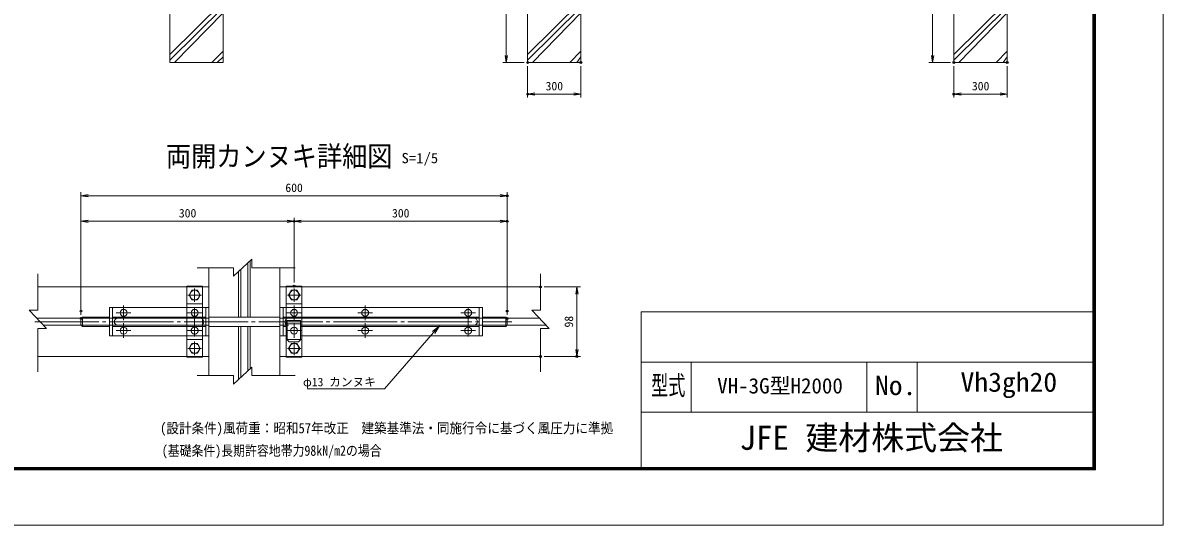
# Model space of a CAD drawing. Units: millimetres, scale not verified, with parts at other scales. Extents: x -5936 to 5936, y -4198 to 4197.
# Drawn here: x -484 to 5936, y -4198 to -1369 of the extents above; entities that cross this region are included whole.
import ezdxf
from ezdxf.enums import TextEntityAlignment as Align

# ---------------------------------------------------------------- set-up
doc = ezdxf.new("R2010")
doc.units = ezdxf.units.MM
doc.header["$LTSCALE"] = 20
doc.header["$PDMODE"] = 32
doc.header["$PDSIZE"] = 10
doc.linetypes.add('LONG_CHAIN', pattern=[21, 18, -1, 1, -1])
doc.layers.add('0-0_D-TTL-TXT', color=7, linetype='Continuous')
doc.layers.add('0-D_Defpoints', color=7, linetype='Continuous')
for name, color, linetype, lineweight in [('0-1_D-STR1', 1, 'Continuous', 9), ('0-3_D-STR4', 7, 'Continuous', 9), ('0-4_D-STR3', 3, 'Continuous', 9), ('0-6_D-STR-DIM', 7, 'Continuous', 9), ('0-7_D-BMK', 2, 'LONG_CHAIN', 9), ('0-8_D-DCR-HCH', 7, 'Continuous', 9), ('0-A_D-TTL', 2, 'Continuous', 9), ('0-B_D-STR-TXT', 7, 'Continuous', 9), ('0-C_0', 7, 'Continuous', 9)]:
    doc.layers.add(name, color=color, linetype=linetype, lineweight=lineweight)
doc.styles.add('ＭＳ ゴシック', font='')
doc.styles.get('ＭＳ ゴシック').set_extended_font_data('MS Gothic')

# ---------------------------------------------------------------- blocks, each defined once
blk = doc.blocks.new('_OPEN')
at = {"layer": '0-C_0'}
blk.add_line((-20, 3.333), (0, 0), dxfattribs=at)
blk.add_lwpolyline([(-20, -3.333), (0, 0), (-20, 0)], dxfattribs=at)

msp = doc.modelspace()

# ---------------------------------------------------------------- linework, layer by layer
at = {"layer": '0-1_D-STR1'}
for p, q in [((563.23, -3026.04), (563.23, -2748.37)), ((743.23, -3026.04), (743.23, -2758.48)), ((783.23, -3026.04), (783.23, -2721.34)), ((796.03, -3026.04), (796.03, -2709.45)), ((963.23, -3026.04), (963.23, -2748.37)), ((730.43, -3026.04), (730.43, -2770.36)), ((563.23, -2856.04), (-399.81, -2856.04)), ((963.23, -2856.04), (2430.27, -2856.04)), ((527.23, -2952.04), (439.23, -2952.04)), ((1087.23, -2952.04), (999.23, -2952.04)), ((563.23, -3355.71), (563.23, -3078.04)), ((730.43, -3377.7), (730.43, -3078.04)), ((743.23, -3365.82), (743.23, -3078.04)), ((783.23, -3328.26), (783.23, -3078.04)), ((796.03, -3316.37), (796.03, -3078.04)), ((963.23, -3355.71), (963.23, -3078.04)), ((527.23, -3152.04), (439.23, -3152.04)), ((1087.23, -3152.04), (999.23, -3152.04)), ((563.23, -3248.04), (-399.81, -3248.04)), ((963.23, -3248.04), (2430.27, -3248.04))]:
    msp.add_line(p, q, dxfattribs=at)
for centre, start, end in [((51.23, -3052.04), 90, 270), ((515.23, -3052.04), 270, 90), ((1011.23, -3052.04), 90, 270), ((2055.23, -3052.04), 270, 90)]:
    msp.add_arc(centre, 20, start, end, dxfattribs=at)
at = {"layer": '0-3_D-STR4'}
for p, q in [((643.03, -992.59), (643.03, -1592.59)), ((2358.03, -992.59), (2358.03, -1592.59)), ((2658.03, -992.59), (2658.03, -1592.59)), ((5058.08, -992.59), (5058.08, -1592.59)), ((2658.03, -1592.59), (2358.03, -1592.59))]:
    msp.add_line(p, q, dxfattribs=at)
for points in [[(343.03, -992.59), (343.03, -1592.59), (643.03, -1592.59)], [(4758.08, -992.59), (4758.08, -1592.59), (5058.08, -1592.59)]]:
    msp.add_lwpolyline(points, dxfattribs=at)
at = {"layer": '0-4_D-STR3'}
for p, q in [((439.23, -2852.04), (527.23, -2852.04)), ((439.23, -2856.04), (439.23, -2852.04)), ((439.23, -2856.04), (439.23, -3248.04)), ((527.23, -2856.04), (527.23, -2852.04)), ((999.23, -2852.04), (999.23, -2856.04)), ((1087.23, -2852.04), (999.23, -2852.04)), ((999.23, -2856.04), (999.23, -3252.04)), ((1087.23, -2852.04), (1087.23, -2856.04)), ((1087.23, -2856.04), (1087.23, -3252.04)), ((3.23, -3132.04), (3.23, -2972.04)), ((563.23, -2972.04), (3.23, -2972.04)), ((21.23, -3132.04), (21.23, -2972.04)), ((545.23, -3132.04), (545.23, -2972.04)), ((563.23, -3132.04), (563.23, -2972.04)), ((963.23, -3132.04), (963.23, -2972.04)), ((963.23, -2972.04), (2103.23, -2972.04)), ((981.23, -3132.04), (981.23, -2972.04)), ((2085.23, -3132.04), (2085.23, -2972.04)), ((2103.23, -3132.04), (2103.23, -2972.04)), ((-406.45, -3032.04), (-147.38, -3032.04)), ((-369.31, -3072.04), (-147.38, -3072.04)), ((-148.77, -3026.04), (-156.77, -3034.04)), ((-156.77, -3034.04), (-156.77, -3070.04)), ((-156.77, -3070.04), (-148.77, -3078.04)), ((-148.77, -3026.04), (-148.77, -3078.04)), ((-148.77, -3026.04), (3.23, -3026.04)), ((-148.77, -3078.04), (3.23, -3078.04)), ((-147.38, -3032.04), (563.23, -3032.04)), ((-147.38, -3072.04), (563.23, -3072.04)), ((545.23, -3026.04), (21.23, -3026.04)), ((545.23, -3078.04), (21.23, -3078.04)), ((563.23, -3026.04), (963.23, -3026.04)), ((563.23, -3078.04), (963.23, -3078.04)), ((963.23, -3032.04), (2233.84, -3032.04)), ((963.23, -3072.04), (1003.51, -3072.04)), ((981.23, -3026.04), (2085.23, -3026.04)), ((981.23, -3078.04), (1003.51, -3078.04)), ((1079.51, -3045.45), (1003.51, -3045.45)), ((1003.51, -3045.45), (1003.51, -3153.45)), ((1003.51, -3063.45), (1079.51, -3063.45)), ((1079.51, -3072.04), (2233.84, -3072.04)), ((1079.51, -3078.04), (2085.23, -3078.04)), ((2103.23, -3026.04), (2235.23, -3026.04)), ((2103.23, -3078.04), (2235.23, -3078.04)), ((2233.84, -3032.04), (2423.64, -3032.04)), ((2233.84, -3072.04), (2460.78, -3072.04)), ((2235.23, -3078.04), (2235.23, -3026.04)), ((2243.23, -3034.04), (2235.23, -3026.04)), ((2235.23, -3078.04), (2243.23, -3070.04)), ((2243.23, -3070.04), (2243.23, -3034.04)), ((563.23, -3132.04), (3.23, -3132.04)), ((963.23, -3132.04), (1003.51, -3132.04)), ((1079.51, -3132.04), (2103.23, -3132.04)), ((1003.51, -3153.45), (1015.51, -3165.45)), ((1015.51, -3165.45), (1067.51, -3165.45)), ((439.23, -3248.04), (439.23, -3252.04)), ((527.23, -3252.04), (439.23, -3252.04)), ((999.23, -3252.04), (1087.23, -3252.04))]:
    msp.add_line(p, q, dxfattribs=at)
for points in [[(451.87, -2902.04), (467.55, -2874.88), (498.91, -2874.88), (514.59, -2902.04), (498.91, -2929.2), (467.55, -2929.2)], [(1074.59, -2902.04), (1058.91, -2874.88), (1027.55, -2874.88), (1011.87, -2902.04), (1027.55, -2929.2), (1058.91, -2929.2)], [(451.87, -3202.04), (467.55, -3229.2), (498.91, -3229.2), (514.59, -3202.04), (498.91, -3174.88), (467.55, -3174.88)], [(1074.59, -3202.04), (1058.91, -3229.2), (1027.55, -3229.2), (1011.87, -3202.04), (1027.55, -3174.88), (1058.91, -3174.88)]]:
    msp.add_lwpolyline(points, close=True, dxfattribs=at)
for points in [[(527.23, -2856.04), (527.23, -3248.04), (527.23, -3252.04)], [(1067.51, -3165.45), (1079.51, -3153.45), (1079.51, -3045.45)]]:
    msp.add_lwpolyline(points, dxfattribs=at)
for centre, radius in [((483.23, -2902.04), 27.2), ((1043.23, -2902.04), 27.2), ((83.23, -3002.04), 19.54), ((483.23, -3002.04), 19.54), ((1043.23, -3002.04), 19.54), ((1443.23, -3002.04), 19.54), ((2023.23, -3002.04), 19.54), ((83.23, -3102.04), 19.54), ((1043.23, -3102.04), 19.54), ((1443.23, -3102.04), 19.54), ((2023.23, -3102.04), 19.54), ((483.23, -3202.04), 27.2), ((1043.23, -3202.04), 27.2)]:
    msp.add_circle(centre, radius, dxfattribs=at)
at = {"layer": '0-6_D-STR-DIM'}
for p, q in [((497.59, -2748.37), (702.42, -2748.37)), ((702.42, -2796.37), (805.82, -2700.37)), ((702.42, -2748.37), (702.42, -2796.37)), ((805.82, -2748.37), (805.82, -2700.37)), ((805.82, -2748.37), (1049.63, -2748.37)), ((-399.81, -2782.65), (-399.81, -2987.49)), ((2382.27, -2987.49), (2478.27, -3090.88)), ((-399.81, -3090.88), (-399.81, -3334.69)), ((-399.81, -3090.88), (-351.81, -3090.88)), ((2430.27, -3090.88), (2430.27, -3334.69)), ((2430.27, -3090.88), (2478.27, -3090.88)), ((702.42, -3403.71), (805.82, -3307.71)), ((805.82, -3355.71), (805.82, -3307.71)), ((805.82, -3355.71), (1049.63, -3355.71))]:
    msp.add_line(p, q, dxfattribs=at)
for points in [[(2430.27, -2782.65), (2430.27, -2987.49), (2382.27, -2987.49)], [(-399.81, -2987.49), (-447.81, -2987.49), (-351.81, -3090.88)], [(497.59, -3355.71), (702.42, -3355.71), (702.42, -3403.71)]]:
    msp.add_lwpolyline(points, dxfattribs=at)
at = {"layer": '0-7_D-BMK'}
for p, q in [((483.23, -2863.96), (483.23, -2940.12)), ((1043.23, -2863.96), (1043.23, -2940.12)), ((521.31, -2902.04), (445.15, -2902.04)), ((1005.15, -2902.04), (1081.31, -2902.04)), ((41.65, -3002.04), (124.8, -3002.04)), ((83.23, -3043.62), (83.23, -2960.46)), ((441.65, -3002.04), (524.8, -3002.04)), ((483.23, -3135.14), (483.23, -2969.79)), ((1001.65, -3002.04), (1084.8, -3002.04)), ((1084.81, -3002.04), (1001.66, -3002.04)), ((1043.23, -3043.62), (1043.23, -2960.46)), ((1484.81, -3002.04), (1401.66, -3002.04)), ((1443.23, -3043.62), (1443.23, -2960.46)), ((2064.81, -3002.04), (1981.66, -3002.04)), ((2023.23, -3135.14), (2023.23, -2969.79)), ((-415.96, -3052.04), (2268.19, -3052.04)), ((83.23, -3060.46), (83.23, -3143.62)), ((1043.23, -3060.46), (1043.23, -3143.62)), ((1443.23, -3060.46), (1443.23, -3143.62)), ((41.65, -3102.04), (124.8, -3102.04)), ((441.65, -3102.04), (524.8, -3102.04)), ((1001.65, -3102.04), (1084.8, -3102.04)), ((1084.81, -3102.04), (1001.66, -3102.04)), ((1084.81, -3102.04), (1001.66, -3102.04)), ((1484.81, -3102.04), (1401.66, -3102.04)), ((2064.81, -3102.04), (1981.66, -3102.04)), ((521.31, -3202.04), (445.15, -3202.04)), ((483.23, -3240.12), (483.23, -3163.96)), ((1005.15, -3202.04), (1081.31, -3202.04)), ((1043.23, -3240.12), (1043.23, -3163.96))]:
    msp.add_line(p, q, dxfattribs=at)
msp.add_circle((483.23, -3102.04), 19.54, dxfattribs=at)
at = {"layer": '0-8_D-DCR-HCH'}
for p, q in [((643.03, -1251), (343.03, -1547.98)), ((643.03, -1282.2), (343.03, -1579.17)), ((2658.03, -1251), (2358.03, -1547.98)), ((2658.03, -1282.2), (2358.03, -1579.17)), ((5058.08, -1251), (4758.08, -1547.98)), ((5058.08, -1282.2), (4758.08, -1579.17)), ((643.03, -1313.39), (370.17, -1592.59)), ((2658.03, -1313.39), (2385.17, -1592.59)), ((5058.08, -1313.39), (4785.22, -1592.59)), ((643.03, -1529.26), (579.06, -1592.59)), ((2658.03, -1529.26), (2596.04, -1592.59)), ((5058.08, -1529.26), (4996.1, -1592.59)), ((643.03, -1560.45), (610.57, -1592.59)), ((2658.03, -1560.45), (2634.73, -1592.59)), ((5058.08, -1560.45), (5034.78, -1592.59))]:
    msp.add_line(p, q, dxfattribs=at)
at = {"layer": '0-A_D-TTL'}
for p, q in [((2996.32, -2996.38), (2996.32, -3872.65)), ((2996.32, -2996.38), (5540.32, -2996.38)), ((2996.32, -3279.05), (5540.32, -3279.05)), ((3278.98, -3279.05), (3278.98, -3561.71)), ((4268.32, -3279.05), (4268.32, -3561.71)), ((4550.98, -3279.05), (4550.98, -3561.71)), ((2996.32, -3561.71), (5540.32, -3561.71))]:
    msp.add_line(p, q, dxfattribs=at)
for points in [[(-5935.95, 4197.49), (5936.05, 4197.49), (5936.05, -4197.71), (-5935.95, -4197.71)], [(-5554.35, 3886.55), (5554.45, 3886.55), (5554.45, -3886.78), (-5554.35, -3886.78)], [(-5550.82, 3883.02), (5550.92, 3883.02), (5550.92, -3883.25), (-5550.82, -3883.25)], [(-5547.28, 3879.49), (5547.38, 3879.49), (5547.38, -3879.71), (-5547.28, -3879.71)], [(-5543.75, 3875.95), (5543.85, 3875.95), (5543.85, -3876.18), (-5543.75, -3876.18)], [(-5540.22, 3872.42), (5540.32, 3872.42), (5540.32, -3872.65), (-5540.22, -3872.65)]]:
    msp.add_lwpolyline(points, close=True, dxfattribs=at)
at = {"layer": '0-B_D-STR-TXT'}
for p, q in [((1822.51, -3106.82), (1861.68, -3074.64)), ((1119.42, -3429.25), (1544.75, -3429.25))]:
    msp.add_line(p, q, dxfattribs=at)
msp.add_lwpolyline([(1835.06, -3117.78), (1861.68, -3074.64), (1828.79, -3112.3), (1551.95, -3429.25), (1544.75, -3429.25)], dxfattribs=at)
at = {"layer": '0-C_0'}
for p, q in [((2237.33, -1552.59), (2237.33, -1032.59)), ((4637.38, -1552.59), (4637.38, -1032.59)), ((2338.03, -1592.59), (2217.33, -1592.59)), ((4738.08, -1592.59), (4617.38, -1592.59)), ((2358.03, -1612.59), (2358.03, -1790.32)), ((2658.03, -1612.59), (2658.03, -1790.32)), ((4758.08, -1612.59), (4758.08, -1790.32)), ((5058.08, -1612.59), (5058.08, -1790.32)), ((2618.03, -1770.32), (2398.03, -1770.32)), ((5018.08, -1770.32), (4798.08, -1770.32)), ((-156.77, -3014.04), (-156.77, -2322.91)), ((-116.77, -2342.91), (2203.23, -2342.91)), ((2243.23, -3014.04), (2243.23, -2322.91)), ((-156.77, -2972.04), (-156.77, -2466.07)), ((-116.77, -2486.07), (1003.23, -2486.07)), ((1043.23, -2832.04), (1043.23, -2466.07)), ((1043.23, -2832.04), (1043.23, -2466.07)), ((1083.23, -2486.07), (2203.23, -2486.07)), ((2243.23, -2972.04), (2243.23, -2466.07)), ((2450.27, -2856.04), (2655.03, -2856.04)), ((2635.03, -2896.04), (2635.03, -3208.04)), ((2450.27, -3248.04), (2655.03, -3248.04))]:
    msp.add_line(p, q, dxfattribs=at)
at = {"layer": '0-D_Defpoints'}
for p in [(2358.03, -1592.59), (2658.03, -1592.59), (4758.08, -1592.59), (5058.08, -1592.59), (2358.03, -1770.32), (4758.08, -1770.32), (2243.23, -2342.91), (1043.23, -2486.07), (2243.23, -2486.07), (1043.23, -2852.04), (2430.27, -2856.04), (-156.77, -2992.04), (2243.23, -2992.04), (-156.77, -3034.04), (2243.23, -3034.04), (2430.27, -3248.04), (2635.03, -3248.04)]:
    msp.add_point(p, dxfattribs=at)

# ---------------------------------------------------------------- block references
at = {"layer": '0-C_0', "xscale": 2, "yscale": 2}
for p, rotation in [((2237.33, -1592.59), 270), ((4637.38, -1592.59), 270), ((2358.03, -1770.32), 180), ((4758.08, -1770.32), 180), ((-156.77, -2342.91), 180), ((-156.77, -2486.07), 180), ((1043.23, -2486.07), 180), ((2635.03, -2856.04), 90), ((2635.03, -3248.04), 270)]:
    msp.add_blockref('_OPEN', p, dxfattribs=dict(at, rotation=rotation))
for p in [(2658.03, -1770.32), (5058.08, -1770.32), (2243.23, -2342.91), (1043.23, -2486.07), (2243.23, -2486.07)]:
    msp.add_blockref('_OPEN', p, dxfattribs=at)

# ---------------------------------------------------------------- texts
at = {"layer": '0-0_D-TTL-TXT', "style": 'ＭＳ ゴシック'}
for s, height, width, p in [('両開カンヌキ詳細図', 115.4, 0.9, (321.66, -2212.39)), ('S=1/5', 57.77, 1.05, (1647.92, -2176.87)), ('Vh3gh20', 108.8, 1.05, (4795.02, -3478.99)), ('型式', 108.8, 0.65, (3053.23, -3497.84)), ('No.', 108.8, 1.05, (4313.54, -3497.84)), ('(設計条件)風荷重：昭和57年改正\u3000建築基準法・同施行令に基づく風圧力に準拠', 57.73, 0.9, (288.62, -3697.23)), ('(基礎条件)長期許容地帯力98kN/m2の場合', 57.73, 0.85, (298.23, -3824.14))]:
    msp.add_text(s, height=height, dxfattribs=dict(at, width=width)).set_placement(p, align=Align.BOTTOM_LEFT)
for s, height, p in [('VH-3G型H2000', 86.59, (3425.35, -3482.03)), ('JFE 建材株式会社', 136, (3550.88, -3814))]:
    msp.add_text(s, height=height, dxfattribs=at).set_placement(p, align=Align.BOTTOM_LEFT)
at = {"layer": '0-B_D-STR-TXT', "style": 'ＭＳ ゴシック'}
msp.add_text('φ13 カンヌキ', height=48.09, dxfattribs=at).set_placement((1093.02, -3430.01), align=Align.BOTTOM_LEFT)
at = {"layer": '0-C_0', "style": 'ＭＳ ゴシック'}
for s, p in [('300', (2459.15, -1763.57)), ('300', (4859.2, -1763.57)), ('600', (993.98, -2336.16)), ('300', (394.36, -2479.33)), ('300', (1594.36, -2479.33))]:
    msp.add_text(s, height=48.09, dxfattribs=at).set_placement(p, align=Align.BOTTOM_LEFT)
msp.add_text('98', height=48.09, rotation=90, dxfattribs=at).set_placement((2628.28, -3084.54), align=Align.BOTTOM_LEFT)

doc.saveas('drawing.dxf')
